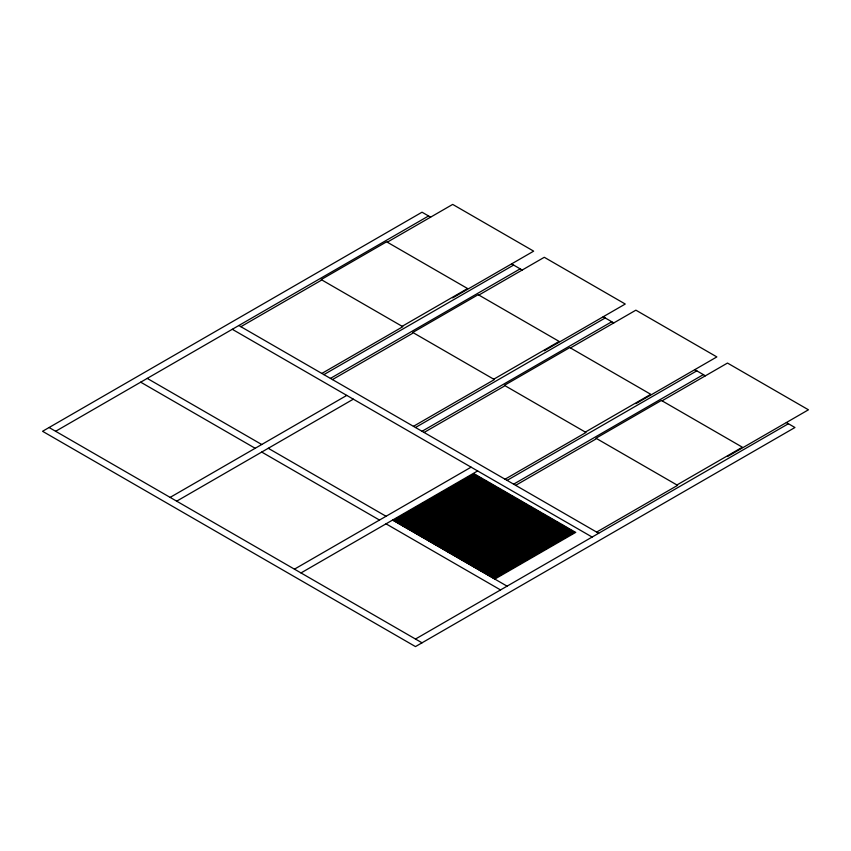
<?xml version="1.0" encoding="UTF-8"?>
<svg xmlns="http://www.w3.org/2000/svg" width="851" height="851" viewBox="0 0 851 851"><rect width="100%" height="100%" fill="white"/><g stroke="black" fill="none" stroke-linecap="round" stroke-linejoin="round"><path stroke-width="1.28" d="M55.634 431.287L428.564 215.973M321.189 279.575L386.609 241.801L467.582 288.542L402.151 326.316M240.876 326.699L321.838 279.958L402.81 326.699L321.838 373.44M387.269 242.184L452.689 204.41L533.662 251.151L452.689 297.893M323.88 374.621L513.621 265.076M330.422 378.397L520.163 268.852M412.778 332.454L478.209 294.68L559.171 341.432L493.75 379.206M332.475 379.578L413.437 332.837L494.399 379.578L413.437 426.33M478.868 295.063L544.289 257.289L625.251 304.03L544.289 350.782M170.136 497.388L346.782 395.396M176.678 501.165L353.325 399.172M415.479 427.51L605.221 317.966M422.022 431.287L611.763 321.742M504.377 385.343L569.808 347.57L650.77 394.311L585.35 432.085M424.064 432.468L505.037 385.716L585.999 432.468L505.037 479.209M570.457 347.942L635.888 310.168L716.85 356.92L635.888 403.661M294.446 569.159L471.092 467.167M300.988 572.936L477.634 470.943M393.396 520.525L474.369 473.784M394.215 520.993L475.188 474.252M395.034 521.472L475.996 474.72M395.853 521.94L476.815 475.198M396.672 522.418L477.634 475.666M397.491 522.886L478.453 476.145M398.311 523.354L479.273 476.613M399.13 523.833L480.092 477.081M399.938 524.301L480.911 477.56M400.757 524.769L481.73 478.028M401.576 525.248L482.549 478.496M402.395 525.716L483.357 478.975M403.214 526.195L484.176 479.443M404.034 526.663L484.996 479.921M404.853 527.131L485.815 480.389M405.672 527.609L486.634 480.858M406.48 528.077L487.453 481.336M407.299 528.556L488.272 481.804M408.118 529.024L489.091 482.283M408.937 529.492L489.899 482.751M409.756 529.971L490.719 483.219M410.576 530.439L491.538 483.698M411.395 530.907L492.357 484.166M412.214 531.386L493.176 484.644M413.033 531.854L493.995 485.113M413.841 532.332L494.814 485.581M414.66 532.8L495.633 486.059M415.479 533.269L496.452 486.527M507.079 480.389L696.82 370.845M416.299 533.747L497.261 486.995M417.118 534.215L498.08 487.474M417.937 534.694L498.899 487.942M418.756 535.162L499.718 488.421M419.575 535.63L500.537 488.889M420.383 536.109L501.356 489.357M421.202 536.577L502.175 489.836M422.022 537.055L502.994 490.304M513.621 484.166L703.362 374.621M422.841 537.524L503.803 490.782M595.977 438.222L661.408 400.449L742.37 447.2L676.939 484.974M423.66 537.992L504.622 491.25M515.663 485.347L596.636 438.605L677.598 485.347L596.636 532.088M662.057 400.832L727.488 363.058L808.45 409.799L727.488 456.54M424.479 538.47L505.441 491.718M425.298 538.938L506.26 492.197M426.117 539.406L507.079 492.665M426.936 539.885L507.898 493.133M427.745 540.353L508.717 493.612M428.564 540.832L509.536 494.08M429.383 541.3L510.355 494.559M430.202 541.768L511.164 495.027M431.021 542.247L511.983 495.495M431.84 542.715L512.802 495.973M432.659 543.193L513.621 496.441M433.478 543.661L514.44 496.92M434.287 544.129L515.259 497.388M435.106 544.608L516.078 497.856M435.925 545.076L516.897 498.335M436.744 545.555L517.706 498.803M437.563 546.023L518.525 499.282M438.382 546.491L519.344 499.75M439.201 546.97L520.163 500.218M440.02 547.438L520.982 500.696M440.839 547.906L521.801 501.165M441.648 548.384L522.62 501.633M442.467 548.852L523.439 502.111M443.286 549.331L524.259 502.579M444.105 549.799L525.067 503.058M444.924 550.267L525.886 503.526M445.743 550.746L526.705 503.994M446.562 551.214L527.524 504.473M447.381 551.693L528.343 504.941M448.19 552.161L529.162 505.42M449.009 552.629L529.982 505.888M449.828 553.107L530.801 506.356M450.647 553.575L531.609 506.834M451.466 554.044L532.428 507.302M452.285 554.522L533.247 507.781M453.104 554.99L534.066 508.249M453.923 555.469L534.885 508.717M454.742 555.937L535.705 509.196M455.551 556.405L536.524 509.664M456.37 556.884L537.343 510.132M457.189 557.352L538.151 510.611M458.008 557.83L538.97 511.079M458.827 558.299L539.789 511.557M459.646 558.767L540.608 512.025M460.465 559.245L541.427 512.493M461.285 559.713L542.247 512.972M462.093 560.192L543.066 513.44M462.912 560.66L543.885 513.919M463.731 561.128L544.704 514.387M464.55 561.607L545.512 514.855M465.369 562.075L546.331 515.334M466.188 562.543L547.15 515.802M467.008 563.022L547.97 516.27M467.827 563.49L548.789 516.748M468.646 563.968L549.608 517.217M469.454 564.436L550.427 517.695M470.273 564.904L551.246 518.163M471.092 565.383L552.054 518.631M471.911 565.851L552.873 519.11M472.73 566.33L553.693 519.578M473.55 566.798L554.512 520.057M474.369 567.266L555.331 520.525M475.188 567.745L556.15 520.993M475.996 568.213L556.969 521.472M476.815 568.681L557.788 521.94M477.634 569.159L558.607 522.418M478.453 569.627L559.415 522.886M479.273 570.106L560.235 523.354M480.092 570.574L561.054 523.833M480.911 571.042L561.873 524.301M481.73 571.521L562.692 524.769M482.549 571.989L563.511 525.248M483.357 572.468L564.33 525.716M484.176 572.936L565.149 526.195M484.996 573.404L565.958 526.663M485.815 573.882L566.777 527.131M486.634 574.351L567.596 527.609M487.453 574.829L568.415 528.077M488.272 575.297L569.234 528.556M489.091 575.765L570.053 529.024M489.899 576.244L570.872 529.492M490.719 576.712L571.691 529.971M491.538 577.18L572.51 530.439M492.357 577.659L573.319 530.907M493.176 578.127L574.138 531.386M493.995 578.606L574.957 531.854M494.814 579.074L575.776 532.332M415.479 639.037L788.409 423.734M430.617 217.154L422.022 212.197L42.55 431.287L415.479 646.59L794.951 427.51L786.367 422.553M511.579 263.895L522.206 270.033M603.178 316.785L613.805 322.923M694.767 369.664L705.405 375.802M238.833 325.518L598.678 533.269M232.291 329.294L592.136 537.055M147.234 378.397L261.725 444.509M268.267 448.286L386.035 516.27M392.577 520.057L507.079 586.158M140.692 382.173L255.183 448.286M261.725 452.062L379.493 520.057M386.035 523.833L500.537 589.934M49.092 427.51L422.022 642.813"/></g></svg>
